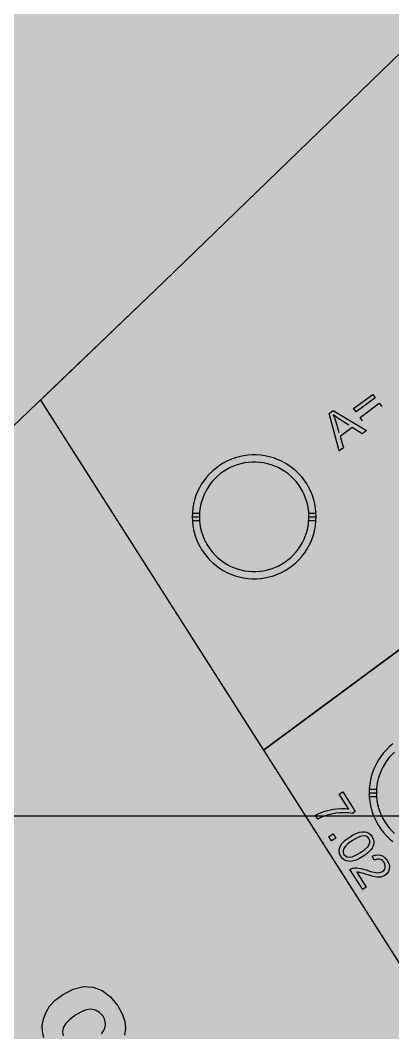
# Model space of a CAD drawing. Extents: x -5280327 to 29700, y -3925683 to 5564800.
# Drawn here: x 20442 to 20846, y 8263 to 9360 of the extents above; entities that cross this region are included whole.
import ezdxf

# ---------------------------------------------------------------- set-up
doc = ezdxf.new("R2010")
doc.units = 0
doc.linetypes.add('6', pattern=[2640.874023, 1320.437012, -1320.437012])
doc.layers.get('0').update_dxf_attribs({"linetype": 'CONTINUOUS'})
for name, color, linetype in [('31_PREDIOS_TOTAL', 7, 'CONTINUOUS'), ('CIRCULO', 7, 'CONTINUOUS'), ('LOTES', 7, 'CONTINUOUS')]:
    doc.layers.add(name, color=color, linetype=linetype)

msp = doc.modelspace()

# ---------------------------------------------------------------- linework, layer by layer
at = {"color": 7, "linetype": '6', "const_width": 10343.1}
msp.add_lwpolyline([(0, 29405.6), (24528.3, 0)], dxfattribs=at)
msp.add_lwpolyline([(0, 29405.6), (24528.3, 0)], dxfattribs=at)
at = {"color": 7}
for points in [[(16936.7, 5592.6, 33050.6), (16964.5, 5610.3, 33050.6), (17311.3, 5926.8, 33050.6), (17748, 6338.1, 33050.6), (18321.3, 6882, 33050.6), (18647, 7191.7, 33050.6), (19214.3, 7737, 33050.6), (19611.6, 8127.2, 33050.6), (20142, 8640.1, 33050.6), (20598, 9076.8, 33050.6), (21046.7, 9511.8, 33050.6), (21516.5, 9968.5, 33050.6), (21996.1, 10433.3, 33050.6)], [(20705.9, 8569.3, 66160.9), (22031.6, 9550, 66160.9)], [(20468, 8257.8, -190365.4), (20466.4, 8264.3, -190365.4), (20466.4, 8264.3, -190365.4), (20466.2, 8270.8, -190365.4), (20467.4, 8277.6, -190365.4), (20470, 8284.7, -190365.4), (20470, 8284.7, -190365.4), (20474.2, 8291.7, -190365.4), (20480.3, 8298.2, -190365.4), (20488.2, 8304.2, -190365.4), (20488.2, 8304.2, -190365.4), (20499.7, 8310.2, -190365.4), (20510.7, 8313, -190365.4), (20521.3, 8312.5, -190365.4), (20521.3, 8312.5, -190365.4), (20531.2, 8308.8, -190365.4), (20540.1, 8302.1, -190365.4), (20548, 8292.2, -190365.4), (20548, 8292.2, -190365.4), (20552.8, 8283.5, -190365.4), (20555.6, 8275.3, -190365.4), (20556.4, 8267.6, -190365.4), (20556.4, 8267.6, -190365.4), (20555.2, 8260.2, -190365.4)], [(20530.3, 8261.9, -190365.4), (20531.8, 8263.9, -190365.4), (20532.9, 8265.6, -190365.4), (20533.6, 8267.1, -190365.4), (20533.6, 8267.1, -190365.4), (20534.3, 8269.4, -190365.4), (20534.6, 8271.8, -190365.4), (20534.5, 8274.1, -190365.4), (20534.5, 8274.1, -190365.4), (20534.1, 8276.5, -190365.4), (20533.2, 8278.7, -190365.4), (20532, 8281, -190365.4), (20532, 8281, -190365.4), (20528.3, 8285.1, -190365.4), (20523.9, 8287.6, -190365.4), (20518.6, 8288.4, -190365.4), (20518.6, 8288.4, -190365.4), (20513.9, 8287.8, -190365.4), (20508.6, 8285.8, -190365.4), (20502.6, 8282.3, -190365.4), (20502.6, 8282.3, -190365.4), (20495.9, 8277.3, -190365.4), (20491.2, 8272.6, -190365.4), (20488.8, 8268.2, -190365.4), (20488.8, 8268.2, -190365.4), (20488.1, 8263.9, -190365.4), (20488.9, 8259.6, -190365.4)]]:
    msp.add_polyline3d(points, dxfattribs=at)
at = {"layer": '31_PREDIOS_TOTAL', "color": 7, "const_width": 0.00153}
for points in [[(20769.1, 9297.6), (20765.9, 9301), (20784.3, 9318.5), (20786.8, 9315.8), (20786.8, 9315.8), (20787.1, 9311.9), (20787.7, 9307.7), (20788.8, 9303), (20788.8, 9303), (20790.2, 9298.2), (20792, 9293.6), (20794.1, 9289.3), (20794.1, 9289.3), (20795.8, 9286.2), (20797.8, 9283.2), (20800.2, 9280.2), (20796.6, 9276.8), (20796.6, 9276.8), (20794.5, 9279.3), (20792.3, 9282.4), (20790.2, 9286.1), (20790.2, 9286.1), (20788.2, 9290.2), (20786.5, 9294.3), (20785.1, 9298.7), (20785.1, 9298.7), (20784, 9303), (20783.3, 9307.1), (20783, 9310.9), (20769.1, 9297.6)], [(20763.3, 9259.2), (20766.7, 9263), (20766.7, 9263), (20768.6, 9261.7), (20770.5, 9261), (20772.4, 9260.8), (20772.4, 9260.8), (20774.1, 9261), (20775.8, 9261.7), (20777.2, 9262.8), (20777.2, 9262.8), (20778.6, 9264.6), (20779.4, 9266.5), (20779.7, 9268.8), (20779.7, 9268.8), (20779.3, 9271.1), (20778.3, 9273.3), (20776.6, 9275.5), (20776.6, 9275.5), (20774.7, 9277.1), (20772.6, 9278.2), (20770.4, 9278.6), (20770.4, 9278.6), (20768.3, 9278.3), (20766.3, 9277.5), (20764.4, 9276.1), (20764.4, 9276.1), (20763.4, 9275), (20762.7, 9273.8), (20762.1, 9272.4), (20762.1, 9272.4), (20761.8, 9271.1), (20761.7, 9269.8), (20761.9, 9268.4), (20758.2, 9265.7), (20747.1, 9282.9), (20761.1, 9296.4), (20764.3, 9293), (20753, 9282.2), (20758.8, 9273.2), (20758.8, 9273.2), (20759.6, 9275.8), (20760.8, 9278.1), (20762.4, 9280.1), (20762.4, 9280.1), (20765, 9282), (20767.9, 9283.2), (20771.1, 9283.5), (20771.1, 9283.5), (20774.3, 9283), (20777.3, 9281.6), (20780, 9279.3), (20780, 9279.3), (20782.1, 9276.6), (20783.5, 9273.7), (20784.1, 9270.5), (20784.1, 9270.5), (20783.9, 9266.7), (20782.5, 9263.1), (20780, 9260), (20780, 9260), (20777.3, 9257.9), (20774.5, 9256.6), (20771.6, 9256.1), (20771.6, 9256.1), (20768.7, 9256.4), (20765.9, 9257.4), (20763.3, 9259.2)], [(20750.5, 9232.8), (20747, 9229.4), (20725.8, 9251.6), (20725.8, 9251.6), (20725.7, 9249.9), (20725.4, 9248.1), (20724.8, 9246), (20724.8, 9246), (20724.2, 9244.1), (20723.6, 9242.3), (20722.9, 9240.8), (20719.7, 9244.1), (20719.7, 9244.1), (20720.6, 9246.9), (20721.3, 9249.6), (20721.6, 9252.3), (20721.6, 9252.3), (20721.7, 9254.9), (20721.5, 9257.1), (20721.1, 9259.1), (20723.3, 9261.2), (20750.5, 9232.8)], [(20761.4, 9243.1), (20757.6, 9247.1), (20761.5, 9250.9), (20765.3, 9246.9), (20761.4, 9243.1)], [(20730.5, 9220), (20733.7, 9216.7), (20715, 9198.8), (20715, 9198.8), (20714.2, 9199.7), (20713.6, 9200.6), (20713.1, 9201.6), (20713.1, 9201.6), (20712.4, 9203.4), (20712, 9205.4), (20711.7, 9207.6), (20711.7, 9207.6), (20711.7, 9210), (20711.9, 9212.9), (20712.2, 9216.2), (20712.2, 9216.2), (20712.7, 9221.2), (20712.9, 9225.1), (20712.7, 9228.1), (20712.7, 9228.1), (20712.2, 9230.5), (20711.4, 9232.4), (20710.3, 9233.9), (20710.3, 9233.9), (20708.9, 9235), (20707.3, 9235.7), (20705.5, 9236), (20705.5, 9236), (20703.7, 9235.7), (20701.9, 9235), (20700.3, 9233.7), (20700.3, 9233.7), (20698.9, 9232), (20698, 9230.3), (20697.7, 9228.3), (20697.7, 9228.3), (20698, 9226.4), (20698.8, 9224.5), (20700.2, 9222.7), (20696.3, 9219.7), (20696.3, 9219.7), (20694.4, 9222.6), (20693.4, 9225.5), (20693.2, 9228.4), (20693.2, 9228.4), (20693.9, 9231.3), (20695.4, 9234), (20697.6, 9236.6), (20697.6, 9236.6), (20700.4, 9238.8), (20703.3, 9240.1), (20706.2, 9240.5), (20706.2, 9240.5), (20709.1, 9240.2), (20711.7, 9239.1), (20714, 9237.2), (20714, 9237.2), (20715, 9236), (20715.8, 9234.7), (20716.5, 9233.2), (20716.5, 9233.2), (20717, 9231.6), (20717.3, 9229.7), (20717.5, 9227.5), (20717.5, 9227.5), (20717.5, 9224.9), (20717.3, 9221.6), (20716.9, 9217.4), (20716.9, 9217.4), (20716.5, 9214.1), (20716.3, 9211.7), (20716.3, 9210), (20716.3, 9210), (20716.3, 9208.9), (20716.4, 9207.8), (20716.6, 9206.8), (20730.5, 9220)], [(20570, 8813.5), (20567.4, 8817.5), (20593.2, 8834), (20593.2, 8834), (20591.6, 8834.5), (20589.9, 8835.1), (20588, 8836), (20588, 8836), (20586.2, 8837), (20584.6, 8838), (20583.2, 8839), (20587.1, 8841.5), (20587.1, 8841.5), (20589.6, 8840), (20592.2, 8838.9), (20594.8, 8838), (20594.8, 8838), (20597.3, 8837.4), (20599.5, 8837.1), (20601.5, 8837.2), (20603.2, 8834.6), (20570, 8813.5)], [(20586.3, 8787.8), (20583.7, 8791.8), (20609.6, 8808.3), (20609.6, 8808.3), (20608, 8808.8), (20606.2, 8809.5), (20604.3, 8810.4), (20604.3, 8810.4), (20602.5, 8811.4), (20600.9, 8812.3), (20599.5, 8813.3), (20603.5, 8815.8), (20603.5, 8815.8), (20606, 8814.4), (20608.5, 8813.2), (20611.1, 8812.3), (20611.1, 8812.3), (20613.6, 8811.7), (20615.8, 8811.5), (20617.8, 8811.5), (20619.5, 8808.9), (20586.3, 8787.8)], [(20594.4, 8775.1), (20599, 8778.1), (20601.9, 8773.4), (20597.3, 8770.5), (20594.4, 8775.1)], [(20609.4, 8751.6), (20617.3, 8756.6), (20608.2, 8770.9), (20611.9, 8773.3), (20642.9, 8771.9), (20645, 8768.6), (20623.6, 8754.9), (20626.4, 8750.5), (20622.7, 8748.1), (20619.9, 8752.6), (20612, 8747.5), (20609.4, 8751.6)], [(20635.9, 8768.5), (20614.4, 8769.3), (20621, 8759)], [(20625.5, 8743.2), (20628.3, 8739.5), (20628.3, 8739.5), (20626.9, 8738), (20626, 8736.5), (20625.5, 8735.1), (20625.5, 8735.1), (20625.5, 8733.6), (20625.8, 8732.2), (20626.6, 8730.7), (20626.6, 8730.7), (20627.4, 8729.6), (20628.4, 8728.6), (20629.5, 8728), (20629.5, 8728), (20630.7, 8727.5), (20632, 8727.2), (20633.3, 8727.1), (20633.3, 8727.1), (20634.7, 8727.2), (20636.3, 8727.5), (20638.1, 8728.1), (20638.1, 8728.1), (20640, 8728.8), (20641.7, 8729.6), (20643.4, 8730.6), (20643.4, 8730.6), (20643.7, 8730.7), (20643.9, 8730.9), (20644.2, 8731.1), (20644.2, 8731.1), (20642.5, 8731.3), (20640.7, 8731.7), (20639, 8732.5), (20639, 8732.5), (20637.4, 8733.5), (20636, 8734.8), (20634.9, 8736.3), (20634.9, 8736.3), (20633.6, 8739.1), (20633.1, 8742), (20633.4, 8745.1), (20633.4, 8745.1), (20634.6, 8748.1), (20636.6, 8750.7), (20639.5, 8752.9), (20639.5, 8752.9), (20642.8, 8754.6), (20646.1, 8755.3), (20649.4, 8755.1), (20649.4, 8755.1), (20652.5, 8754.1), (20655.1, 8752.2), (20657.2, 8749.6), (20657.2, 8749.6), (20658.4, 8747.4), (20659, 8745.1), (20659.3, 8742.6), (20659.3, 8742.6), (20659, 8740.2), (20658.2, 8737.8), (20656.9, 8735.4), (20656.9, 8735.4), (20654.9, 8733.1), (20652.1, 8730.7), (20648.5, 8728.1), (20648.5, 8728.1), (20644.4, 8725.8), (20640.8, 8724.1), (20637.5, 8723.1), (20637.5, 8723.1), (20634.5, 8722.7), (20631.8, 8722.8), (20629.2, 8723.5), (20629.2, 8723.5), (20626.9, 8724.8), (20624.9, 8726.5), (20623.2, 8728.7), (20623.2, 8728.7), (20621.9, 8731.2), (20621.2, 8733.8), (20621.3, 8736.4), (20621.3, 8736.4), (20622, 8738.8), (20623.4, 8741.1), (20625.5, 8743.2)], [(20650.6, 8735.8), (20652.7, 8737.4), (20654.1, 8739.2), (20655, 8741.2), (20655, 8741.2), (20655.3, 8743.3), (20655, 8745.2), (20654.2, 8747), (20654.2, 8747), (20652.8, 8748.6), (20651.1, 8749.7), (20649, 8750.3), (20649, 8750.3), (20646.7, 8750.4), (20644.3, 8749.9), (20642, 8748.7), (20642, 8748.7), (20640.1, 8747.2), (20638.8, 8745.5), (20638.1, 8743.5), (20638.1, 8743.5), (20637.8, 8741.4), (20638.2, 8739.5), (20639.1, 8737.6), (20639.1, 8737.6), (20640.4, 8735.9), (20642.1, 8734.8), (20644, 8734.2), (20644, 8734.2), (20646.1, 8734.1), (20648.3, 8734.7), (20650.6, 8735.8)]]:
    msp.add_lwpolyline(points, dxfattribs=at)
at = {"layer": '31_PREDIOS_TOTAL', "color": 7}
for points in [[(20826.9, 8951.3, 33030.9), (20806.1, 8935.9, 33030.9), (20803.5, 8939.5, 33030.9), (20824.3, 8954.9, 33030.9), (20826.9, 8951.3, 33030.9)], [(20813.2, 8926.4, 33030.9), (20810.5, 8930, 33030.9), (20831.3, 8945.3, 33030.9), (20834, 8941.7, 33030.9)], [(20787.9, 8893.9, 33030.9), (20776.8, 8934.3, 33030.9), (20781.3, 8937.6, 33030.9), (20817.4, 8915.6, 33030.9), (20812.7, 8912.1, 33030.9), (20801.9, 8919, 33030.9), (20788.8, 8909.2, 33030.9), (20792.4, 8897.1, 33030.9), (20787.9, 8893.9, 33030.9)], [(20798.1, 8921.4, 33030.9), (20788.4, 8927.7, 33030.9), (20788.4, 8927.7, 33030.9), (20785.7, 8929.5, 33030.9), (20783.3, 8931.2, 33030.9), (20781.4, 8932.6, 33030.9), (20781.4, 8932.6, 33030.9), (20782.4, 8930.2, 33030.9), (20783.3, 8927.8, 33030.9), (20784.1, 8925.3, 33030.9), (20787.5, 8913.5, 33030.9)], [(20787.8, 8521.7, 33030.9), (20791.7, 8524.2, 33030.9), (20805.3, 8502.8, 33030.9), (20802.1, 8500.8, 33030.9), (20802.1, 8500.8, 33030.9), (20798.3, 8501.3, 33030.9), (20794, 8501.5, 33030.9), (20789.2, 8501.3, 33030.9), (20789.2, 8501.3, 33030.9), (20784.3, 8500.9, 33030.9), (20779.4, 8500, 33030.9), (20774.7, 8498.8, 33030.9), (20774.7, 8498.8, 33030.9), (20771.4, 8497.7, 33030.9), (20768.1, 8496.3, 33030.9), (20764.7, 8494.6, 33030.9), (20762, 8498.8, 33030.9), (20762, 8498.8, 33030.9), (20764.9, 8500.3, 33030.9), (20768.4, 8501.8, 33030.9), (20772.4, 8503.2, 33030.9), (20772.4, 8503.2, 33030.9), (20776.8, 8504.4, 33030.9), (20781.2, 8505.3, 33030.9), (20785.7, 8505.8, 33030.9), (20785.7, 8505.8, 33030.9), (20790.2, 8506, 33030.9), (20794.3, 8505.9, 33030.9), (20798.1, 8505.5, 33030.9), (20787.8, 8521.7, 33030.9)], [(20776.7, 8475.7, 33030.9), (20781.3, 8478.7, 33030.9), (20784.3, 8474, 33030.9), (20779.6, 8471.1, 33030.9), (20776.7, 8475.7, 33030.9)], [(20799.7, 8475.5, 33030.9), (20799.7, 8475.5, 33030.9), (20803.4, 8477.7, 33030.9), (20806.8, 8479.3, 33030.9), (20809.9, 8480.3, 33030.9), (20809.9, 8480.3, 33030.9), (20812.7, 8480.8, 33030.9), (20815.3, 8480.8, 33030.9), (20817.7, 8480.3, 33030.9), (20817.7, 8480.3, 33030.9), (20819.9, 8479.2, 33030.9), (20821.8, 8477.7, 33030.9), (20823.4, 8475.5, 33030.9), (20823.4, 8475.5, 33030.9), (20824.4, 8473.7, 33030.9), (20825, 8472, 33030.9), (20825.3, 8470.2, 33030.9), (20825.3, 8470.2, 33030.9), (20825.3, 8468.4, 33030.9), (20825, 8466.6, 33030.9), (20824.4, 8464.9, 33030.9), (20824.4, 8464.9, 33030.9), (20823.4, 8463.2, 33030.9), (20822.2, 8461.4, 33030.9), (20820.8, 8459.7, 33030.9), (20820.8, 8459.7, 33030.9), (20818.9, 8457.9, 33030.9), (20816.4, 8456, 33030.9), (20813.4, 8454, 33030.9), (20813.4, 8454, 33030.9), (20809.7, 8451.8, 33030.9), (20806.3, 8450.2, 33030.9), (20803.3, 8449.2, 33030.9), (20803.3, 8449.2, 33030.9), (20800.5, 8448.7, 33030.9), (20797.9, 8448.8, 33030.9), (20795.5, 8449.3, 33030.9), (20795.5, 8449.3, 33030.9), (20793.3, 8450.3, 33030.9), (20791.4, 8451.9, 33030.9), (20789.7, 8454, 33030.9), (20789.7, 8454, 33030.9), (20788.2, 8457.2, 33030.9), (20787.8, 8460.5, 33030.9), (20788.4, 8463.7, 33030.9), (20788.4, 8463.7, 33030.9), (20790.5, 8467.7, 33030.9), (20794.3, 8471.6, 33030.9), (20799.7, 8475.5, 33030.9)], [(20802.4, 8471.4, 33030.9), (20797.7, 8468.1, 33030.9), (20794.5, 8465.2, 33030.9), (20792.7, 8462.6, 33030.9), (20792.7, 8462.6, 33030.9), (20792.1, 8460.3, 33030.9), (20792.2, 8458.1, 33030.9), (20793, 8456.2, 33030.9), (20793, 8456.2, 33030.9), (20794.5, 8454.6, 33030.9), (20796.4, 8453.6, 33030.9), (20798.7, 8453.2, 33030.9), (20798.7, 8453.2, 33030.9), (20801.8, 8453.7, 33030.9), (20805.8, 8455.3, 33030.9), (20810.8, 8458.2, 33030.9), (20810.8, 8458.2, 33030.9), (20815.5, 8461.5, 33030.9), (20818.7, 8464.4, 33030.9), (20820.4, 8467, 33030.9), (20820.4, 8467, 33030.9), (20821, 8469.3, 33030.9), (20820.9, 8471.5, 33030.9), (20820.1, 8473.4, 33030.9), (20820.1, 8473.4, 33030.9), (20818.7, 8475, 33030.9), (20817, 8476, 33030.9), (20814.9, 8476.4, 33030.9), (20814.9, 8476.4, 33030.9), (20811.5, 8475.9, 33030.9), (20807.4, 8474.2, 33030.9), (20802.4, 8471.4, 33030.9)], [(20817.2, 8420.7, 33030.9), (20813.3, 8418.2, 33030.9), (20799.4, 8440, 33030.9), (20799.4, 8440, 33030.9), (20800.4, 8440.6, 33030.9), (20801.5, 8441, 33030.9), (20802.5, 8441.3, 33030.9), (20802.5, 8441.3, 33030.9), (20804.5, 8441.6, 33030.9), (20806.5, 8441.7, 33030.9), (20808.6, 8441.5, 33030.9), (20808.6, 8441.5, 33030.9), (20811.1, 8441, 33030.9), (20813.8, 8440.3, 33030.9), (20817, 8439.4, 33030.9), (20817, 8439.4, 33030.9), (20821.8, 8437.9, 33030.9), (20825.7, 8437, 33030.9), (20828.7, 8436.5, 33030.9), (20828.7, 8436.5, 33030.9), (20831, 8436.6, 33030.9), (20833, 8437, 33030.9), (20834.7, 8437.7, 33030.9), (20834.7, 8437.7, 33030.9), (20836.1, 8438.9, 33030.9), (20837.1, 8440.3, 33030.9), (20837.7, 8442.1, 33030.9), (20837.7, 8442.1, 33030.9), (20837.8, 8443.9, 33030.9), (20837.4, 8445.8, 33030.9), (20836.5, 8447.6, 33030.9), (20836.5, 8447.6, 33030.9), (20835.1, 8449.3, 33030.9), (20833.6, 8450.5, 33030.9), (20831.8, 8451.2, 33030.9), (20831.8, 8451.2, 33030.9), (20829.8, 8451.3, 33030.9), (20827.8, 8450.9, 33030.9), (20825.8, 8449.9, 33030.9), (20823.5, 8454.3, 33030.9), (20823.5, 8454.3, 33030.9), (20826.7, 8455.6, 33030.9), (20829.8, 8456, 33030.9), (20832.7, 8455.6, 33030.9), (20832.7, 8455.6, 33030.9), (20835.4, 8454.4, 33030.9), (20837.8, 8452.4, 33030.9), (20839.9, 8449.7, 33030.9), (20839.9, 8449.7, 33030.9), (20841.5, 8446.5, 33030.9), (20842.2, 8443.4, 33030.9), (20842.1, 8440.4, 33030.9), (20842.1, 8440.4, 33030.9), (20841.2, 8437.7, 33030.9), (20839.6, 8435.4, 33030.9), (20837.3, 8433.5, 33030.9), (20837.3, 8433.5, 33030.9), (20835.9, 8432.8, 33030.9), (20834.5, 8432.2, 33030.9), (20832.9, 8431.8, 33030.9), (20832.9, 8431.8, 33030.9), (20831.2, 8431.7, 33030.9), (20829.3, 8431.7, 33030.9), (20827.1, 8432, 33030.9), (20827.1, 8432, 33030.9), (20824.6, 8432.5, 33030.9), (20821.3, 8433.3, 33030.9), (20817.3, 8434.5, 33030.9), (20817.3, 8434.5, 33030.9), (20814.2, 8435.5, 33030.9), (20811.8, 8436.2, 33030.9), (20810.2, 8436.6, 33030.9), (20810.2, 8436.6, 33030.9), (20809.1, 8436.7, 33030.9), (20808, 8436.9, 33030.9), (20806.9, 8436.9, 33030.9), (20817.2, 8420.7, 33030.9)]]:
    msp.add_polyline3d(points, dxfattribs=at)
at = {"layer": '@NUMEROS DE LOTES', "color": 7, "const_width": 9.98}
msp.add_lwpolyline([(20702.9, 8851.7), (20702.9, 8795.9), (20687.5, 8795.9), (20687.5, 8832.5), (20687.5, 8832.5), (20685.1, 8830.7), (20682.7, 8829.2), (20680.3, 8827.9), (20680.3, 8827.9), (20677.8, 8826.7), (20674.8, 8825.6), (20671.5, 8824.5), (20671.5, 8837), (20671.5, 8837), (20676.3, 8838.8), (20680.4, 8840.8), (20683.6, 8843), (20683.6, 8843), (20686.3, 8845.5), (20688.5, 8848.4), (20690.3, 8851.7), (20702.9, 8851.7)], dxfattribs=at)
at = {"layer": 'CIRCULO', "color": 7}
for points in [[(20762.9, 8822.2), (20762.7, 8826.9), (20762.2, 8831.6), (20761.4, 8836.2), (20760.3, 8840.7), (20758.8, 8845.2), (20757.1, 8849.5), (20755, 8853.8), (20752.7, 8857.8), (20750.1, 8861.7), (20747.2, 8865.4), (20744, 8868.9), (20740.7, 8872.1), (20737.1, 8875.1), (20733.3, 8877.9), (20729.3, 8880.4), (20725.2, 8882.6), (20720.9, 8884.5), (20716.5, 8886.1), (20712, 8887.4), (20707.4, 8888.4), (20702.8, 8889), (20698.1, 8889.3), (20693.4, 8889.3), (20688.7, 8889), (20684.1, 8888.4), (20679.5, 8887.4), (20675, 8886.1), (20670.6, 8884.5), (20666.3, 8882.6), (20662.2, 8880.4), (20658.2, 8877.9), (20654.4, 8875.1), (20650.8, 8872.1), (20647.4, 8868.9), (20644.3, 8865.4), (20641.4, 8861.7), (20638.8, 8857.8), (20636.5, 8853.8), (20634.4, 8849.5), (20632.7, 8845.2), (20631.2, 8840.7), (20630.1, 8836.2), (20629.3, 8831.6), (20628.8, 8826.9), (20628.6, 8822.2), (20628.8, 8817.6), (20629.3, 8812.9), (20630.1, 8808.3), (20631.2, 8803.7), (20632.7, 8799.3), (20634.4, 8794.9), (20636.5, 8790.7), (20638.8, 8786.7), (20641.4, 8782.8), (20644.3, 8779.1), (20647.4, 8775.6), (20650.8, 8772.3), (20654.4, 8769.3), (20658.2, 8766.6), (20662.2, 8764.1), (20666.3, 8761.9), (20670.6, 8760), (20675, 8758.4), (20679.5, 8757.1), (20684.1, 8756.1), (20688.7, 8755.5), (20693.4, 8755.1), (20698.1, 8755.1), (20702.8, 8755.5), (20707.4, 8756.1), (20712, 8757.1), (20716.5, 8758.4), (20720.9, 8760), (20725.2, 8761.9), (20729.3, 8764.1), (20733.3, 8766.6), (20737.1, 8769.3), (20740.7, 8772.3), (20744, 8775.6), (20747.2, 8779.1), (20750.1, 8782.8), (20752.7, 8786.7), (20755, 8790.7), (20757.1, 8794.9), (20758.8, 8799.3), (20760.3, 8803.7), (20761.4, 8808.3), (20762.2, 8812.9), (20762.9, 8822.2)], [(20755, 8822.2), (20754.9, 8826.4), (20754.5, 8830.5), (20753.8, 8834.6), (20752.8, 8838.6), (20751.5, 8842.5), (20749.9, 8846.4), (20748.1, 8850.1), (20746, 8853.7), (20743.7, 8857.1), (20741.2, 8860.4), (20738.4, 8863.4), (20735.4, 8866.3), (20732.3, 8869), (20728.9, 8871.4), (20725.4, 8873.6), (20721.7, 8875.5), (20718, 8877.2), (20714.1, 8878.6), (20710.1, 8879.8), (20706, 8880.6), (20701.9, 8881.2), (20697.8, 8881.5), (20693.7, 8881.5), (20689.5, 8881.2), (20685.4, 8880.6), (20681.4, 8879.8), (20677.4, 8878.6), (20673.5, 8877.2), (20669.7, 8875.5), (20666.1, 8873.6), (20662.6, 8871.4), (20659.2, 8869), (20656.1, 8866.3), (20653.1, 8863.4), (20650.3, 8860.4), (20647.8, 8857.1), (20645.4, 8853.7), (20643.4, 8850.1), (20641.6, 8846.4), (20640, 8842.5), (20638.7, 8838.6), (20637.7, 8834.6), (20637, 8830.5), (20636.6, 8826.4), (20636.4, 8822.2), (20636.6, 8818.1), (20637, 8814), (20637.7, 8809.9), (20638.7, 8805.9), (20640, 8802), (20641.6, 8798.1), (20643.4, 8794.4), (20645.4, 8790.8), (20647.8, 8787.4), (20650.3, 8784.1), (20653.1, 8781), (20656.1, 8778.2), (20659.2, 8775.5), (20662.6, 8773.1), (20666.1, 8770.9), (20669.7, 8768.9), (20673.5, 8767.2), (20677.4, 8765.8), (20681.4, 8764.7), (20685.4, 8763.8), (20689.5, 8763.3), (20693.7, 8763), (20697.8, 8763), (20701.9, 8763.3), (20706, 8763.8), (20710.1, 8764.7), (20714.1, 8765.8), (20718, 8767.2), (20721.7, 8768.9), (20725.4, 8770.9), (20728.9, 8773.1), (20732.3, 8775.5), (20735.4, 8778.2), (20738.4, 8781), (20741.2, 8784.1), (20743.7, 8787.4), (20746, 8790.8), (20748.1, 8794.4), (20749.9, 8798.1), (20751.5, 8802), (20752.8, 8805.9), (20753.8, 8809.9), (20754.5, 8814), (20755, 8822.2)], [(20628.7, 8826.2), (20636.6, 8826.2)], [(20754.9, 8826.2), (20762.8, 8826.2)], [(20628.6, 8822.2), (20636.4, 8822.2)], [(20628.7, 8818.3), (20636.6, 8818.3)], [(20754.9, 8818.3), (20762.8, 8818.3)], [(20755, 8822.2), (20762.9, 8822.2)], [(20846.1, 8576.1), (20842.5, 8573.1), (20839.1, 8569.8), (20836, 8566.3), (20833.1, 8562.6), (20830.5, 8558.7), (20828.1, 8554.7), (20826.1, 8550.5), (20824.3, 8546.1), (20822.9, 8541.7), (20821.7, 8537.1), (20820.9, 8532.5), (20820.4, 8527.8), (20820.3, 8523.2), (20820.4, 8518.5), (20820.9, 8513.8), (20821.7, 8509.2), (20822.9, 8504.7), (20824.3, 8500.2), (20826.1, 8495.9), (20828.1, 8491.6), (20830.5, 8487.6), (20833.1, 8483.7), (20836, 8480), (20839.1, 8476.5), (20842.5, 8473.3), (20846.1, 8470.3)], [(20847.7, 8567.2), (20844.7, 8564.4), (20842, 8561.3), (20839.4, 8558), (20837.1, 8554.6), (20835, 8551), (20833.2, 8547.3), (20831.7, 8543.4), (20830.4, 8539.5), (20829.4, 8535.5), (20828.7, 8531.4), (20828.2, 8527.3), (20828.1, 8523.2), (20828.2, 8519), (20828.7, 8514.9), (20829.4, 8510.8), (20830.4, 8506.8), (20831.7, 8502.9), (20833.2, 8499), (20835, 8495.3), (20837.1, 8491.7), (20839.4, 8488.3), (20842, 8485), (20844.7, 8482), (20847.7, 8479.1)], [(20820.3, 8523.2), (20828.1, 8523.2)], [(20820.4, 8527.1), (20828.2, 8527.1)], [(20820.4, 8519.2), (20828.2, 8519.2)]]:
    msp.add_lwpolyline(points, dxfattribs=at)
at = {"layer": 'Cuadricula Coordenadas', "color": 7}
msp.add_lwpolyline([(15472.2, 8498.2), (24151.2, 8498.2)], dxfattribs=at)
at = {"layer": 'LOTES', "color": 7}
msp.add_lwpolyline([(21368.8, 9059.6), (21221.1, 9291.5), (21067.8, 9532.3), (21046.7, 9511.8), (20598, 9076.8), (20464.3, 8948.7), (20705.9, 8569.3), (21368.8, 9059.6)], dxfattribs=at)
for points in [[(21368.8, 9059.6, 33030.9), (20705.9, 8569.3, 33030.9), (20853.5, 8337.5, 33030.9), (21516.4, 8827.8, 33030.9), (21368.8, 9059.6, 33030.9)], [(20464.3, 8948.7, 66061.7), (21275.3, 7675.2, 66061.7)]]:
    msp.add_polyline3d(points, dxfattribs=at)

doc.saveas('drawing.dxf')
